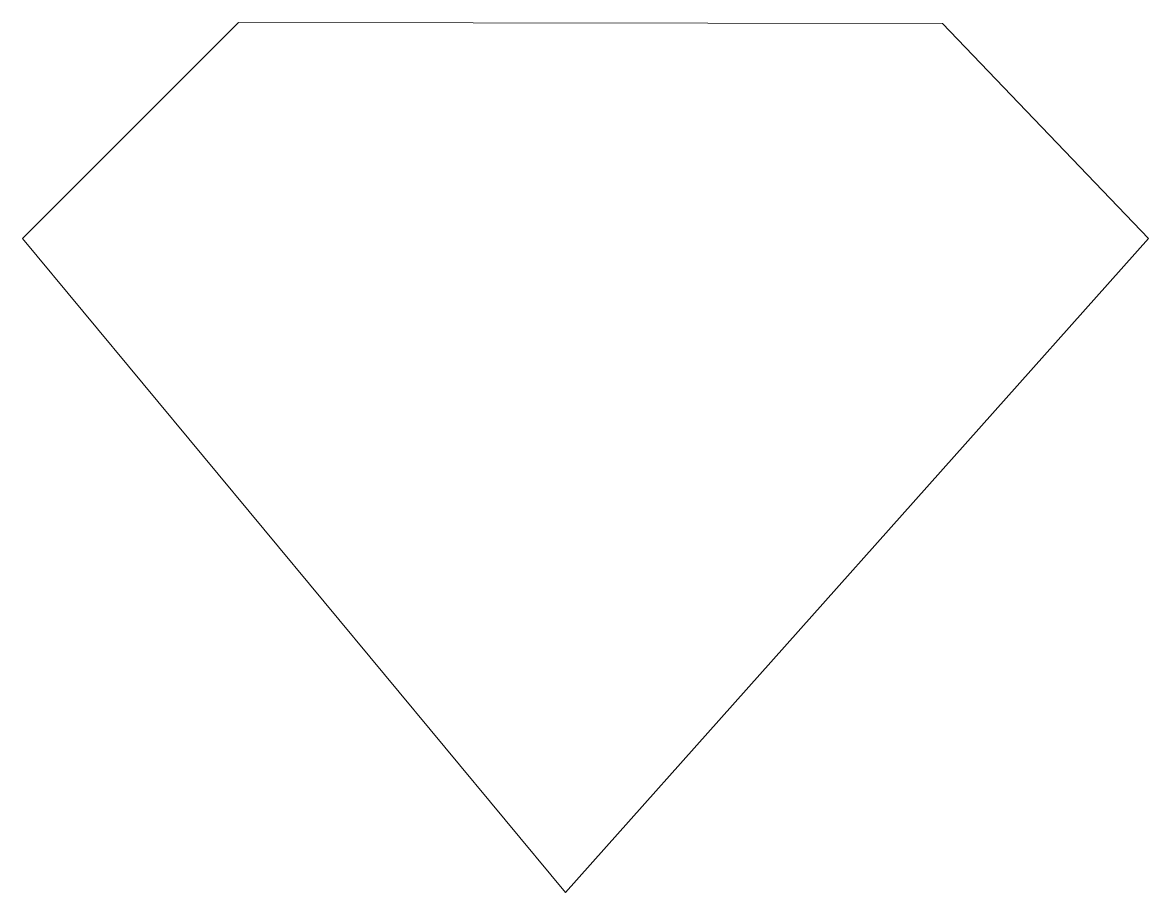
# Model space of a CAD drawing. Extents: x -2.92 to 3.04, y -2.73 to 1.87.
import ezdxf

# ---------------------------------------------------------------- set-up
doc = ezdxf.new("R2010")
doc.units = 0
doc.header["$MEASUREMENT"] = 0

msp = doc.modelspace()

# ---------------------------------------------------------------- linework, layer by layer
at = {"color": 240, "lineweight": 0}
msp.add_lwpolyline([(3.0441, 0.7274), (1.9544, 1.8652), (-1.7717, 1.8711), (-2.9155, 0.7274), (-0.0411, -2.734), (3.0441, 0.7274)], close=True, dxfattribs=at)

doc.saveas('drawing.dxf')
